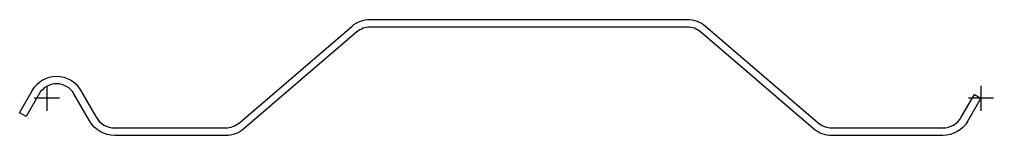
# Model space of a CAD drawing. Header units: millimetres. Extents: x -22 to 752, y -30 to 63.
import ezdxf

# ---------------------------------------------------------------- set-up
doc = ezdxf.new("R2010")
doc.units = ezdxf.units.MM
doc.header["$LTSCALE"] = 0.2

msp = doc.modelspace()

# ---------------------------------------------------------------- linework, layer by layer
at = {"flags": 128}
msp.add_lwpolyline([(246.31, 52.65), (156.8, -23.97, -0.178879), (141.84, -29.5), (53.84, -29.5, -0.267949), (33.93, -18), (21.51, 3.5, 0.57735), (-6.2, 3.5), (-16.59, -14.5), (-21.79, -11.5), (-11.4, 6.5, -0.57735), (26.71, 6.5), (39.12, -15, 0.267949), (53.84, -23.5), (141.84, -23.5, 0.178879), (152.9, -19.41), (242.4, 57.21, -0.178879), (256.71, 62.5), (508.82, 62.5, -0.178879), (523.13, 57.21), (612.63, -19.41, 0.178879), (623.69, -23.5), (711.69, -23.5, 0.267949), (726.41, -15), (736.8, 3), (742, 0), (731.61, -18, -0.267949), (711.69, -29.5), (623.69, -29.5, -0.178879), (608.73, -23.97), (519.23, 52.65, 0.178879), (508.82, 56.5), (256.71, 56.5, 0.178879)], format="xyb", close=True, dxfattribs=at)
at = {"layer": 'DEFPOINTS'}
for p, q in [((0, 10), (0, -10)), ((742, 10), (742, -10)), ((10, 0), (-10, 0)), ((752, 0), (732, 0))]:
    msp.add_line(p, q, dxfattribs=at)

doc.saveas('drawing.dxf')
